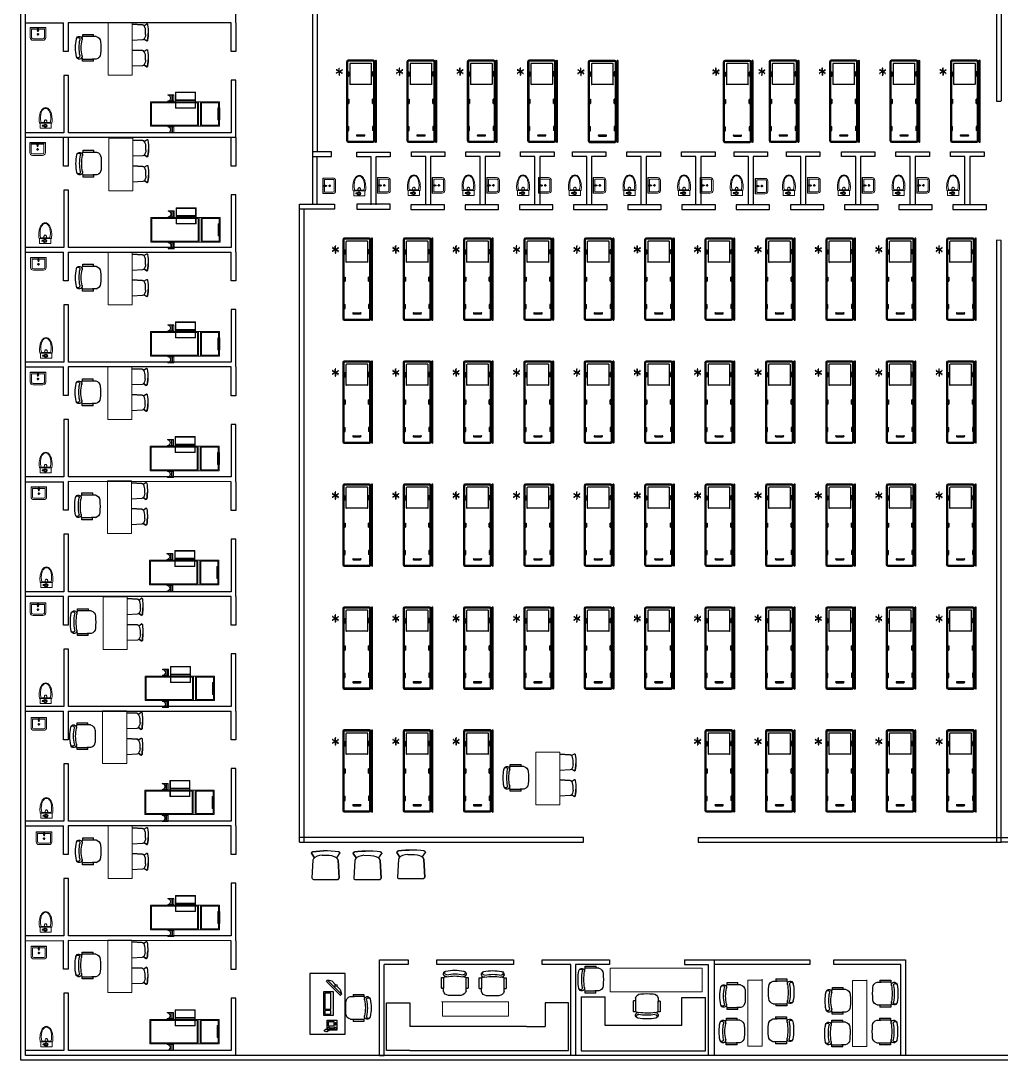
# Model space of a CAD drawing. Header units: inches. Extents: x -5100 to -2550, y -1854 to 322.
# Drawn here: x -5100 to -3870, y -1854 to -549 of the extents above; entities that cross this region are included whole.
import ezdxf

# ---------------------------------------------------------------- set-up
doc = ezdxf.new("R2010")
doc.units = ezdxf.units.IN
doc.header["$MEASUREMENT"] = 0
doc.linetypes.add('DOT2', pattern=[0.125, 0, -0.125])
for name, color, linetype in [('Chair', 7, 'Continuous'), ('commode', 176, 'Continuous'), ('inner wall', 243, 'Continuous'), ('Iso bed', 7, 'Continuous'), ('LOTES', 7, 'Continuous'), ('Mobiliario-Personas', 7, 'Continuous'), ('shelf', 35, 'Continuous'), ('sink', 119, 'Continuous'), ('wall', 244, 'Continuous')]:
    doc.layers.add(name, color=color, linetype=linetype)
doc.layers.add('HATCH', color=8, linetype='Continuous', lineweight=9)
doc.layers.add('table', color=108, linetype='Continuous', lineweight=20)

# ---------------------------------------------------------------- blocks, each defined once
blk = doc.blocks.new('Basin 1')
at = {"color": 0, "lineweight": 0}
for p, q in [((-321, 0), (321, 0)), ((-321, 0), (-321, -413)), ((321, 0), (321, -413)), ((-321, -19), (321, -19)), ((-264, -69), (-15, -69)), ((-264, -69), (-264, -413)), ((-45, -282), (53, -282)), ((-22, -19), (-22, -23)), ((-22, -23), (0, -23)), ((-15, -23), (-15, -81)), ((-15, -132), (-15, -153)), ((22, -23), (0, -23)), ((0, -231), (0, -329)), ((15, -23), (15, -81)), ((15, -69), (264, -69)), ((15, -132), (15, -153)), ((22, -19), (22, -23)), ((264, -69), (264, -413)), ((-206, -470), (206, -470)), ((-206, -527), (206, -527))]:
    blk.add_line(p, q, dxfattribs=at)
for centre, radius in [((0, -282), 31.9), ((0, -107), 29.6), ((0, -282), 21.8), ((0, -107), 19.2)]:
    blk.add_circle(centre, radius, dxfattribs=at)
for centre, radius, start, end in [((-206, -413), 115, 180, 270), ((-206, -413), 57.3, 180, 270), ((0, -154), 14.6, 179.0781, 269.0781), ((0, -154), 14.6, 270.9219, 0.9219), ((206, -413), 115, 270, 0), ((206, -413), 57.3, 270, 0)]:
    blk.add_arc(centre, radius, start, end, dxfattribs=at)
blk = doc.blocks.new('commode')
at = {"lineweight": 18}
for p, q in [((0.354, 0.441), (0.009, 0.441)), ((0.023, 0.58), (0.023, 0.441)), ((0.023, 0.58), (0.338, 0.58)), ((0.309, 0.422), (0.054, 0.422)), ((0.338, 0.58), (0.338, 0.441))]:
    blk.add_line(p, q, dxfattribs=at)
for p, q in [((0.236, 0.522), (0.275, 0.522)), ((0.236, 0.504), (0.275, 0.504))]:
    blk.add_line(p, q)
for radius in [0.046, 0.0305]:
    blk.add_circle((0.19, 0.513), radius)
for centre, radius, start, end in [((0.624, 0.337), 0.624, 170.4184, 180), ((0.624, 0.337), 0.624, 180, 192.5733), ((0.535, 0.293), 0.499, 167.4267, 180), ((0.535, 0.293), 0.499, 180, 192.5733), ((0.36, 0.332), 0.32, 163.5954, 167.4267), ((0.277, 0.417), 0.134, 177.7133, 180), ((0.277, 0.417), 0.134, 180, 192.5399), ((0.23, 0.407), 0.0855, 192.5399, 208.2349), ((0.2, 0.391), 0.052, 208.2349, 232.3543), ((0.182, 0.367), 0.0218, 232.3543, 270), ((0.182, 0.367), 0.0218, 270, 307.6457), ((0.164, 0.391), 0.052, 307.6457, 331.7651), ((0.134, 0.407), 0.0855, 331.7651, 347.4601), ((0.087, 0.417), 0.134, 347.4601, 0), ((0.087, 0.417), 0.134, 360, 2.2867), ((0.003, 0.332), 0.32, 12.5733, 16.4046), ((-0.172, 0.293), 0.499, 0, 12.5733), ((-0.172, 0.293), 0.499, 347.4267, 0), ((-0.261, 0.337), 0.624, 347.4267, 0), ((-0.261, 0.337), 0.624, 0, 9.5816), ((0.405, 0.288), 0.4, 192.5733, 208.3008), ((0.36, 0.254), 0.32, 192.5733, 208.3008), ((0.267, 0.214), 0.243, 208.3008, 232.4306), ((0.25, 0.195), 0.195, 208.3008, 232.4306), ((0.181, 0.102), 0.102, 232.4306, 270), ((0.181, 0.105), 0.082, 232.4306, 270), ((0.181, 0.105), 0.082, 270, 307.5694), ((0.181, 0.102), 0.102, 270, 307.5694), ((0.113, 0.195), 0.195, 307.5694, 331.6992), ((0.096, 0.214), 0.243, 307.5694, 331.6992), ((0.003, 0.254), 0.32, 331.6992, 347.4267), ((-0.042, 0.288), 0.4, 331.6992, 347.4267)]:
    blk.add_arc(centre, radius, start, end, dxfattribs=at)
blk.add_arc((0.268, 0.513), 0.0107, 307.488, 55.394)
blk = doc.blocks.new('P Chair')
for p, q in [((-259, 349), (-259, 141)), ((-218, 349), (-259, 349)), ((-218, 142), (-218, 349)), ((259, 350), (218, 350)), ((218, 350), (218, 142)), ((259, 142), (259, 350)), ((-218, 89), (-218, 163)), ((218, 87), (218, 162))]:
    blk.add_line(p, q)
at = {"linetype": 'Continuous'}
for p, q in [((-218, 141), (-259, 141)), ((259, 142), (218, 142))]:
    blk.add_line(p, q, dxfattribs=at)
for centre, radius, start, end in [((-163, 416), 55.3, 99.8988, 279.7522), ((-166, 436), 35.2, 94.9128, 274.9128), ((0, -348), 836, 78.0899, 101.9101), ((-4, -349), 766, 78.0112, 101.9888), ((163, 416), 55.3, 260.2478, 80.1012), ((159, 437), 36.2, 265.0872, 70.3213), ((18, -535), 913, 91.1567, 100.8714), ((-18, -535), 913, 79.1286, 88.8433), ((-111, 115), 111, 193.2566, 265.9234), ((0, 1666), 1666, 265.9234, 274.0766), ((111, 115), 111, 274.0766, 345.8334)]:
    blk.add_arc(centre, radius, start, end, dxfattribs=at)
for centre, start, end in [((-181, 309), 90.7226, 132.8382), ((180, 309), 47.1618, 87.5717)]:
    blk.add_arc(centre, 54.9, start, end)
blk = doc.blocks.new('bed')
at = {"layer": 'HATCH'}
for p, q in [((0.827, -0.184), (0.977, -0.184)), ((0.827, -0.184), (0.827, -0.194)), ((0.827, -0.194), (0.977, -0.194)), ((0.917, -0.334), (0.917, -0.194)), ((0.947, -0.334), (0.947, -0.194)), ((0.977, -0.344), (0.977, -0.184)), ((1.522, -0.113), (1.022, -0.113)), ((1.022, -0.113), (1.022, -0.356)), ((1.032, -0.123), (1.512, -0.123)), ((1.032, -0.123), (1.032, -0.303)), ((1.512, -0.123), (1.512, -0.303)), ((1.522, -0.354), (1.522, -0.113)), ((0.393, -0.964), (0.393, -0.354)), ((0.393, -0.354), (2.123, -0.354)), ((0.418, -0.939), (0.418, -0.379)), ((0.418, -0.379), (1.573, -0.379)), ((0.827, -0.334), (0.977, -0.334)), ((0.827, -0.334), (0.827, -0.344)), ((0.827, -0.344), (0.977, -0.344)), ((1.022, -0.313), (1.522, -0.313)), ((1.022, -0.513), (1.022, -0.374)), ((1.022, -0.513), (1.522, -0.513)), ((1.032, -0.303), (1.512, -0.303)), ((1.032, -0.323), (1.512, -0.323)), ((1.032, -0.323), (1.032, -0.356)), ((1.032, -0.374), (1.032, -0.487)), ((1.032, -0.503), (1.512, -0.503)), ((1.512, -0.323), (1.512, -0.354)), ((1.512, -0.374), (1.512, -0.487)), ((1.522, -0.513), (1.522, -0.374)), ((1.573, -0.379), (1.573, -0.939)), ((1.598, -0.354), (1.598, -0.963)), ((1.648, -0.354), (1.648, -0.963)), ((2.098, -0.379), (1.673, -0.379)), ((1.673, -0.379), (1.673, -0.939)), ((2.074, -0.51), (2.124, -0.51)), ((2.074, -0.81), (2.074, -0.51)), ((2.098, -0.939), (2.098, -0.379)), ((2.123, -0.354), (2.123, -0.964)), ((2.124, -0.51), (2.124, -0.81)), ((2.123, -0.964), (0.393, -0.964)), ((1.573, -0.939), (0.418, -0.939)), ((0.827, -0.974), (0.977, -0.974)), ((0.827, -0.984), (0.827, -0.974)), ((0.827, -0.984), (0.977, -0.984)), ((0.917, -0.984), (0.917, -1.124)), ((0.947, -0.984), (0.947, -1.124)), ((0.977, -0.974), (0.977, -1.134)), ((1.673, -0.939), (2.098, -0.939)), ((2.124, -0.81), (2.074, -0.81)), ((0.827, -1.124), (0.977, -1.124)), ((0.827, -1.134), (0.827, -1.124)), ((0.827, -1.134), (0.977, -1.134))]:
    blk.add_line(p, q, dxfattribs=at)
for centre in [(0.826, -0.264), (0.826, -1.054)]:
    blk.add_arc(centre, 0.07, 270.1612, 89.8388, dxfattribs=at)
blk = doc.blocks.new('chair')
at = {"layer": 'Chair', "color": 7, "linetype": 'Continuous'}
for p, q in [((12.9, -3.1), (0, -2.4)), ((14, -3.5), (12.9, -3.1)), ((15, -4.5), (14, -3.5)), ((14.6, -4.2), (18.1, -1.9)), ((15.8, -6.2), (15, -4.5)), ((16.4, -8.1), (15.8, -6.2)), ((16.7, -9.9), (16.4, -8.1)), ((16.7, -15.2), (16.7, -9.9)), ((18.3, -1.8), (18.1, -1.9)), ((18.3, -1.8), (18.6, -1.9)), ((18.6, -1.9), (18.9, -2.2)), ((18.9, -2.2), (19, -2.4)), ((19, -2.4), (19.2, -2.7)), ((19.2, -2.7), (19.2, -3)), ((19.2, -3), (19.5, -5.4)), ((19.5, -5.4), (19.8, -8.3)), ((19.8, -8.3), (19.9, -11.1)), ((19.9, -11.1), (19.9, -14.1)), ((12.9, -22.1), (0, -22.8)), ((14, -21.7), (12.9, -22.1)), ((15, -20.7), (14, -21.7)), ((14.6, -21), (18.1, -23.3)), ((15.8, -19), (15, -20.7)), ((16.4, -17.1), (15.8, -19)), ((16.7, -15.2), (16.4, -17.1)), ((18.3, -23.3), (18.1, -23.3)), ((18.3, -23.3), (18.6, -23.2)), ((18.6, -23.2), (18.9, -23)), ((18.9, -23), (19, -22.8)), ((19, -22.8), (19.2, -22.5)), ((19.2, -22.1), (19.5, -19.8)), ((19.2, -22.5), (19.2, -22.1)), ((19.5, -19.8), (19.8, -16.9)), ((19.8, -16.9), (19.9, -14.1)), ((12.9, -35.4), (0, -34.7)), ((14, -35.8), (12.9, -35.4)), ((15, -36.8), (14, -35.8)), ((14.6, -36.5), (18.1, -34.2)), ((15.8, -38.5), (15, -36.8)), ((16.4, -40.4), (15.8, -38.5)), ((18.3, -34.2), (18.1, -34.2)), ((18.3, -34.2), (18.6, -34.3)), ((18.6, -34.3), (18.9, -34.5)), ((18.9, -34.5), (19, -34.7)), ((19, -34.7), (19.2, -35)), ((19.2, -35), (19.2, -35.4)), ((19.2, -35.4), (19.5, -37.7)), ((19.5, -37.7), (19.8, -40.6)), ((15.8, -51.3), (15, -53)), ((16.4, -49.4), (15.8, -51.3)), ((16.7, -42.3), (16.4, -40.4)), ((16.7, -47.6), (16.4, -49.4)), ((16.7, -47.6), (16.7, -42.3)), ((19.2, -54.5), (19.5, -52.1)), ((19.5, -52.1), (19.8, -49.2)), ((19.8, -40.6), (19.9, -43.4)), ((19.8, -49.2), (19.9, -46.4)), ((19.9, -43.4), (19.9, -46.4)), ((12.9, -54.4), (0, -55.1)), ((14, -54), (12.9, -54.4)), ((15, -53), (14, -54)), ((14.6, -53.3), (18.1, -55.6)), ((18.3, -55.7), (18.1, -55.6)), ((18.3, -55.7), (18.6, -55.6)), ((18.6, -55.6), (18.9, -55.3)), ((18.9, -55.3), (19, -55.1)), ((19, -55.1), (19.2, -54.8)), ((19.2, -54.8), (19.2, -54.5))]:
    blk.add_line(p, q, dxfattribs=at)
for points in [[(0, -2.4), (12.9, -3.1), (14, -3.5), (14.6, -4.2), (18.1, -1.9), (18.3, -1.8), (18.6, -1.9), (18.9, -2.2), (19, -2.4), (19.2, -2.7), (19.2, -3), (19.5, -5.4), (19.8, -8.3), (19.9, -11.1), (19.9, -14.1), (19.8, -16.9), (19.5, -19.8), (19.2, -22.1), (19.2, -22.5), (19, -22.8), (18.9, -23), (18.6, -23.2), (18.3, -23.3), (18.1, -23.3), (14.6, -21), (14, -21.7), (12.9, -22.1), (0, -22.8)], [(0, -34.7), (12.9, -35.4), (14, -35.8), (14.6, -36.5), (18.1, -34.2), (18.3, -34.2), (18.6, -34.3), (18.9, -34.5), (19, -34.7), (19.2, -35), (19.2, -35.4), (19.5, -37.7), (19.8, -40.6), (19.9, -43.4), (19.9, -46.4), (19.8, -49.2), (19.5, -52.1), (19.2, -54.5), (19.2, -54.8), (19, -55.1), (18.9, -55.3), (18.6, -55.6), (18.3, -55.7), (18.1, -55.6), (14.6, -53.3), (14, -54), (12.9, -54.4), (0, -55.1)]]:
    blk.add_lwpolyline(points, dxfattribs=at)
blk = doc.blocks.new('General bed')
at = {"color": 0}
for p, q in [((27.9, 0), (0.6, 0)), ((-1.1, -1.7), (-1.1, -87.6)), ((0, -1.7), (0, -87.6)), ((27.9, -1.1), (0.6, -1.1)), ((2.3, -4), (2.3, -25.8)), ((25.7, -3.4), (2.9, -3.4)), ((26.2, -25.8), (26.2, -4)), ((28.5, -87.6), (28.5, -1.7)), ((29.7, -87.6), (29.7, -1.7)), ((30.2, -88.8), (30.2, -0.6)), ((31.4, -88.8), (31.4, -0.6)), ((0, -12.6), (1.4, -12.6)), ((0, -17.2), (1.4, -17.2)), ((1.4, -12.6), (1.4, -17.2)), ((28.5, -12.6), (27.1, -12.6)), ((27.1, -17.2), (27.1, -12.6)), ((28.5, -17.2), (27.1, -17.2)), ((25.7, -26.3), (2.9, -26.3)), ((0, -42.4), (1.4, -42.4)), ((1.4, -42.4), (1.4, -47)), ((28.5, -42.4), (27.1, -42.4)), ((27.1, -47), (27.1, -42.4)), ((0, -47), (1.4, -47)), ((27.1, -47), (28.5, -47)), ((0, -72.2), (1.4, -72.2)), ((0, -76.7), (1.4, -76.7)), ((1.4, -76.7), (1.4, -72.2)), ((27.1, -72.2), (27.1, -76.7)), ((28.5, -72.2), (27.1, -72.2)), ((28.5, -76.7), (27.1, -76.7)), ((0.6, -88.2), (27.9, -88.2)), ((0.6, -89.3), (27.9, -89.3)), ((10.3, -81.3), (18.3, -81.3)), ((10.3, -82.5), (18.3, -82.5))]:
    blk.add_line(p, q, dxfattribs=at)
for p, q in [((-9.7, -12.2), (-12.1, -10.8)), ((-9.3, -12.2), (-12, -10.6)), ((-9.2, -12.1), (-9.2, -8.8)), ((-9, -12.1), (-9, -8.8)), ((-8.9, -12.2), (-6.2, -10.6)), ((-8.5, -12.2), (-6.1, -10.8)), ((-9.4, -12.5), (-12.1, -14)), ((-9.3, -12.6), (-12, -14.2)), ((-10.4, -12.2), (-7.2, -12.2)), ((-10.4, -12.4), (-7.2, -12.4)), ((-9.2, -12.7), (-9.2, -16.1)), ((-9, -12.7), (-9, -16.1)), ((-8.9, -12.7), (-6.2, -14.2)), ((-8.8, -12.5), (-6.1, -14))]:
    blk.add_line(p, q)
at = {"color": 9, "linetype": 'DOT2', "ltscale": 0.01}
for p, q in [((-10, -12.4), (-10, -12.2)), ((-10, -12.4), (-10, -12.2)), ((-7.5, -12.4), (-7.5, -12.2)), ((-7.5, -12.4), (-7.5, -12.2))]:
    blk.add_line(p, q, dxfattribs=at)
for centre, start, end in [((-12.1, -10.6), 349.4712, 310.5288), ((-9.1, -8.7), 289.4712, 250.5288), ((-6, -10.7), 229.4712, 190.5288), ((-12.1, -14.2), 49.4712, 10.5288), ((-9.1, -16.1), 109.4712, 70.5288), ((-6.1, -14.2), 169.4712, 130.5288)]:
    blk.add_arc(centre, 0.335, start, end, dxfattribs=at)
for centre, radius, start, end in [((-9.1, -12.4), 3.52, 149.6268, 150.3732), ((-12, -10.7), 0.0893, 60, 149.6268), ((-12.1, -10.7), 0.0893, 150.3732, 240), ((-9.1, -8.8), 0.0893, 90.3733, 180), ((-9.1, -12.2), 3.52, 89.6267, 90.3733), ((-9.1, -8.8), 0.0893, 0, 89.6267), ((-6.1, -10.7), 0.0893, 30.3732, 120), ((-9.1, -12.4), 3.52, 29.6268, 30.3732), ((-6.1, -10.7), 0.0893, 300, 29.6268), ((-12.1, -14.1), 0.0893, 120, 209.6268), ((-9.1, -12.4), 3.52, 209.6268, 210.3732), ((-12, -14.1), 0.0893, 210.3732, 300), ((-10.4, -12.3), 0.112, 90, 270), ((-9.4, -12.4), 0.0558, 300, 355.2425), ((-9.3, -12.1), 0.0558, 240, 0), ((-9.3, -12.7), 0.0558, 0, 120), ((-9.1, -16.1), 0.0893, 180, 269.6267), ((-9.1, -16.1), 0.0893, 270.3733, 0), ((-9.1, -12.6), 3.52, 269.6267, 270.3733), ((-8.9, -12.1), 0.0558, 180, 300), ((-8.9, -12.7), 0.0558, 60, 180), ((-8.8, -12.4), 0.0558, 175.2425, 240), ((-7.2, -12.3), 0.112, 270, 90), ((-6.1, -14.1), 0.0893, 240, 329.6268), ((-6.1, -14.1), 0.0893, 330.3732, 60), ((-9.1, -12.4), 3.52, 329.6268, 330.3732)]:
    blk.add_arc(centre, radius, start, end)
at = {"color": 0}
for centre, radius, start, end in [((0.6, -1.7), 1.72, 90, 180), ((0.6, -1.7), 0.573, 90, 180), ((2.9, -4), 0.573, 90, 180), ((25.7, -4), 0.573, 0, 90), ((27.9, -1.7), 1.72, 0, 90), ((27.9, -1.7), 0.573, 0, 90), ((30.8, -0.6), 0.573, 0, 180), ((2.9, -25.8), 0.573, 180, 270), ((25.7, -25.8), 0.573, 270, 0), ((0.6, -87.6), 1.72, 180, 270), ((0.6, -87.6), 0.573, 180, 270), ((10.3, -81.9), 0.573, 90, 270), ((18.3, -81.9), 0.573, 270, 90), ((27.9, -87.6), 1.72, 270, 0), ((27.9, -87.6), 0.573, 270, 0), ((30.8, -88.8), 0.573, 180, 0)]:
    blk.add_arc(centre, radius, start, end, dxfattribs=at)
blk = doc.blocks.new('RECTANG')
for p, q in [((1, 1), (0, 1)), ((0, 1), (0, 0)), ((1, 0), (1, 1)), ((0, 0), (1, 0))]:
    blk.add_line(p, q)
blk = doc.blocks.new('KEYBOARD', base_point=(60, 294))
for p, xscale, yscale, zscale in [((60, 294), 19, 8, 19), ((61, 295), 13, 5, 13), ((75, 295), 3, 5, 3)]:
    blk.add_blockref('RECTANG', p, dxfattribs=dict(xscale=xscale, yscale=yscale, zscale=zscale))
blk = doc.blocks.new('PHONE')
for p, q in [((6.336, 4.525), (6.336, 4.398)), ((6.36, 4.398), (6.36, 4.525)), ((6.422, 4.482), (6.422, 4.482)), ((6.422, 4.458), (6.422, 4.458)), ((6.422, 4.434), (6.422, 4.434)), ((6.446, 4.482), (6.446, 4.482)), ((6.446, 4.458), (6.446, 4.458)), ((6.446, 4.434), (6.446, 4.434)), ((6.47, 4.482), (6.47, 4.482)), ((6.47, 4.458), (6.47, 4.458)), ((6.47, 4.434), (6.47, 4.434)), ((6.284, 4.354), (6.269, 4.349)), ((6.284, 4.344), (6.269, 4.339)), ((6.284, 4.334), (6.269, 4.329)), ((6.284, 4.324), (6.269, 4.319)), ((6.289, 4.364), (6.274, 4.359)), ((6.289, 4.313), (6.274, 4.308)), ((6.294, 4.374), (6.279, 4.369)), ((6.294, 4.303), (6.279, 4.298)), ((6.3, 4.385), (6.284, 4.379)), ((6.305, 4.395), (6.289, 4.39)), ((6.306, 4.296), (6.291, 4.291)), ((6.31, 4.405), (6.294, 4.4)), ((6.32, 4.308), (6.305, 4.303)), ((6.325, 4.319), (6.31, 4.313)), ((6.33, 4.329), (6.315, 4.324)), ((6.335, 4.339), (6.32, 4.334)), ((6.339, 4.373), (6.33, 4.344)), ((6.422, 4.41), (6.422, 4.41)), ((6.446, 4.41), (6.446, 4.41)), ((6.47, 4.41), (6.47, 4.41))]:
    blk.add_line(p, q)
for centre, start, end in [((6.348, 4.525), 296.5651, 243.4349), ((6.348, 4.398), 116.5651, 63.4349)]:
    blk.add_arc(centre, 0.0266, start, end)
for p, xscale, yscale, zscale in [((6.312, 4.359), 0.2084141715587442, 0.205843458505834, 0.2084141715587442), ((6.398, 4.39), 0.09524999999999999, 0.111125, 0.09524999999999999), ((6.418, 4.529), 0.05159374999999999, 0.01190625, 0.05159374999999999)]:
    blk.add_blockref('RECTANG', p, dxfattribs=dict(xscale=xscale, yscale=yscale, zscale=zscale))
blk = doc.blocks.new('Waiting room chair')
at = {"layer": 'LOTES', "color": 7, "linetype": 'Continuous'}
for p, q in [((0, 464), (2, 471)), ((0, 464), (1, 458)), ((54, 378), (1, 458)), ((2, 471), (7, 477)), ((7, 477), (13, 480)), ((13, 480), (20, 483)), ((20, 483), (28, 485)), ((28, 485), (83, 492)), ((61, 386), (39, 362)), ((101, 405), (61, 386)), ((83, 492), (150, 498)), ((145, 419), (101, 405)), ((189, 425), (145, 419)), ((150, 498), (215, 500)), ((189, 425), (311, 425)), ((285, 500), (215, 500)), ((350, 498), (285, 500)), ((311, 425), (355, 419)), ((417, 492), (350, 498)), ((355, 419), (399, 405)), ((399, 405), (439, 386)), ((472, 485), (417, 492)), ((439, 386), (461, 362)), ((446, 378), (499, 458)), ((480, 483), (472, 485)), ((487, 480), (480, 483)), ((493, 477), (487, 480)), ((498, 471), (493, 477)), ((500, 464), (498, 471)), ((500, 464), (499, 458)), ((29, 336), (12, 25)), ((39, 362), (29, 336)), ((461, 362), (471, 336)), ((471, 336), (488, 25)), ((12, 25), (14, 15)), ((14, 15), (20, 7)), ((20, 7), (29, 2)), ((29, 2), (40, 0)), ((40, 0), (460, 0)), ((471, 2), (460, 0)), ((480, 7), (471, 2)), ((486, 15), (480, 7)), ((488, 25), (486, 15))]:
    blk.add_line(p, q, dxfattribs=at)
blk.add_lwpolyline([(12, 25), (14, 15), (20, 7), (29, 2), (40, 0), (460, 0), (471, 2), (480, 7), (486, 15), (488, 25), (471, 336), (461, 362), (446, 378), (499, 458), (500, 464), (498, 471), (493, 477), (487, 480), (480, 483), (472, 485), (417, 492), (350, 498), (285, 500), (215, 500), (150, 498), (83, 492), (28, 485), (20, 483), (13, 480), (7, 477), (2, 471), (0, 464), (1, 458), (54, 378), (39, 362), (29, 336)], close=True, dxfattribs=at)

msp = doc.modelspace()

# ---------------------------------------------------------------- linework, layer by layer
msp.add_lwpolyline([(-4693.2, -1744.7), (-4737.2, -1744.7), (-4737.2, -1821), (-4693.2, -1821)], close=True)
at = {"layer": 'inner wall'}
for p, q in [((-4734, 43.4), (-4734, -719.4)), ((-3870, 43.4), (-3870, -649.5)), ((-4728, 37.4), (-4728, -712.6)), ((-3876, 37.4), (-3876, -650)), ((-4830, -551.6), (-4830, -479.6)), ((-5094, -551.6), (-5046.5, -551.6)), ((-5046.5, -587.5), (-5046.5, -551.5)), ((-5040.5, -551.5), (-5040.5, -587.5)), ((-4836, -551.6), (-5040.5, -551.6)), ((-4836, -587.6), (-4836, -551.6)), ((-4830, -551.6), (-4830, -587.6)), ((-5040.5, -587.5), (-5046.5, -587.5)), ((-4830, -587.6), (-4836, -587.6)), ((-5040, -617.6), (-5046, -617.6)), ((-5046, -617.6), (-5046, -689.6)), ((-5040, -689.6), (-5040, -617.6)), ((-4830, -623.6), (-4836, -623.6)), ((-4836, -623.6), (-4836, -689.6)), ((-4830, -695.6), (-4830, -623.6)), ((-3876, -650), (-3870, -650)), ((-5046, -689.6), (-5094, -689.6)), ((-4836, -689.6), (-5040, -689.6)), ((-4830, -695.6), (-5094, -695.6)), ((-5046.5, -731.5), (-5046.5, -695.5)), ((-5040.5, -695.5), (-5040.5, -731.5)), ((-4836, -731.6), (-4836, -695.6)), ((-4830, -695.6), (-4830, -731.6)), ((-4710, -713.4), (-4734, -713.4)), ((-4710, -719.4), (-4710, -713.4)), ((-4678.5, -720), (-4678.5, -714)), ((-4678.5, -714), (-4660.5, -714)), ((-4660.5, -714), (-4654.5, -714)), ((-4654.5, -714), (-4636.5, -714)), ((-4642.5, -714), (-4642.5, -714)), ((-4636.5, -714), (-4636.5, -720)), ((-4610, -719.4), (-4610, -713.4)), ((-4610, -713.4), (-4592, -713.4)), ((-4592, -713.4), (-4586, -713.4)), ((-4586, -713.4), (-4568, -713.4)), ((-4574, -713.4), (-4574, -713.4)), ((-4568, -713.4), (-4568, -719.4)), ((-4541.5, -719.4), (-4541.5, -713.4)), ((-4541.5, -713.4), (-4523.5, -713.4)), ((-4523.5, -713.4), (-4517.5, -713.4)), ((-4517.5, -713.4), (-4499.5, -713.4)), ((-4505.5, -713.4), (-4505.5, -713.4)), ((-4499.5, -713.4), (-4499.5, -719.4)), ((-4473, -719.4), (-4473, -713.4)), ((-4473, -713.4), (-4455, -713.4)), ((-4455, -713.4), (-4449, -713.4)), ((-4449, -713.4), (-4431, -713.4)), ((-4437, -713.4), (-4437, -713.4)), ((-4431, -713.4), (-4431, -719.4)), ((-4408, -719.4), (-4408, -713.4)), ((-4408, -713.4), (-4390, -713.4)), ((-4390, -713.4), (-4384, -713.4)), ((-4384, -713.4), (-4366, -713.4)), ((-4372, -713.4), (-4372, -713.4)), ((-4366, -713.4), (-4366, -719.4)), ((-4339.5, -719.4), (-4339.5, -713.4)), ((-4339.5, -713.4), (-4321.5, -713.4)), ((-4321.5, -713.4), (-4315.5, -713.4)), ((-4315.5, -713.4), (-4297.5, -713.4)), ((-4303.5, -713.4), (-4303.5, -713.4)), ((-4297.5, -713.4), (-4297.5, -719.4)), ((-4271, -719.4), (-4271, -713.4)), ((-4271, -713.4), (-4253, -713.4)), ((-4253, -713.4), (-4247, -713.4)), ((-4247, -713.4), (-4229, -713.4)), ((-4235, -713.4), (-4235, -713.4)), ((-4229, -713.4), (-4229, -719.4)), ((-4205, -719.4), (-4205, -713.4)), ((-4205, -713.4), (-4187, -713.4)), ((-4187, -713.4), (-4181, -713.4)), ((-4181, -713.4), (-4163, -713.4)), ((-4169, -713.4), (-4169, -713.4)), ((-4163, -713.4), (-4163, -719.4)), ((-4139.5, -719.4), (-4139.5, -713.4)), ((-4139.5, -713.4), (-4121.5, -713.4)), ((-4121.5, -713.4), (-4115.5, -713.4)), ((-4115.5, -713.4), (-4097.5, -713.4)), ((-4103.5, -713.4), (-4103.5, -713.4)), ((-4097.5, -713.4), (-4097.5, -719.4)), ((-4070.5, -719.4), (-4070.5, -713.4)), ((-4070.5, -713.4), (-4052.5, -713.4)), ((-4052.5, -713.4), (-4046.5, -713.4)), ((-4046.5, -713.4), (-4028.5, -713.4)), ((-4034.5, -713.4), (-4034.5, -713.4)), ((-4028.5, -713.4), (-4028.5, -719.4)), ((-4002, -719.4), (-4002, -713.4)), ((-4002, -713.4), (-3984, -713.4)), ((-3984, -713.4), (-3978, -713.4)), ((-3978, -713.4), (-3960, -713.4)), ((-3966, -713.4), (-3966, -713.4)), ((-3960, -713.4), (-3960, -719.4)), ((-3933.5, -719.4), (-3933.5, -713.4)), ((-3933.5, -713.4), (-3915.5, -713.4)), ((-3915.5, -713.4), (-3909.5, -713.4)), ((-3909.5, -713.4), (-3891.5, -713.4)), ((-3897.5, -713.4), (-3897.5, -713.4)), ((-3891.5, -713.4), (-3891.5, -719.4)), ((-4734, -719.4), (-4710, -719.4)), ((-4734, -719.4), (-4734, -779.4)), ((-4728, -779.4), (-4728, -719.4)), ((-4660.5, -720), (-4678.5, -720)), ((-4660.5, -780), (-4660.5, -720)), ((-4654.5, -720), (-4654.5, -780)), ((-4636.5, -720), (-4654.5, -720)), ((-4592, -719.4), (-4610, -719.4)), ((-4592, -779.4), (-4592, -719.4)), ((-4586, -719.4), (-4586, -779.4)), ((-4568, -719.4), (-4586, -719.4)), ((-4523.5, -719.4), (-4541.5, -719.4)), ((-4523.5, -779.4), (-4523.5, -719.4)), ((-4517.5, -719.4), (-4517.5, -779.4)), ((-4499.5, -719.4), (-4517.5, -719.4)), ((-4455, -719.4), (-4473, -719.4)), ((-4455, -779.4), (-4455, -719.4)), ((-4449, -719.4), (-4449, -779.4)), ((-4431, -719.4), (-4449, -719.4)), ((-4390, -719.4), (-4408, -719.4)), ((-4390, -779.4), (-4390, -719.4)), ((-4384, -719.4), (-4384, -779.4)), ((-4366, -719.4), (-4384, -719.4)), ((-4321.5, -719.4), (-4339.5, -719.4)), ((-4321.5, -779.4), (-4321.5, -719.4)), ((-4315.5, -719.4), (-4315.5, -779.4)), ((-4297.5, -719.4), (-4315.5, -719.4)), ((-4253, -719.4), (-4271, -719.4)), ((-4253, -779.4), (-4253, -719.4)), ((-4247, -719.4), (-4247, -779.4)), ((-4229, -719.4), (-4247, -719.4)), ((-4187, -719.4), (-4205, -719.4)), ((-4187, -779.4), (-4187, -719.4)), ((-4181, -719.4), (-4181, -779.4)), ((-4163, -719.4), (-4181, -719.4)), ((-4121.5, -719.4), (-4139.5, -719.4)), ((-4121.5, -779.4), (-4121.5, -719.4)), ((-4115.5, -719.4), (-4115.5, -779.4)), ((-4097.5, -719.4), (-4115.5, -719.4)), ((-4052.5, -719.4), (-4070.5, -719.4)), ((-4052.5, -779.4), (-4052.5, -719.4)), ((-4046.5, -719.4), (-4046.5, -779.4)), ((-4028.5, -719.4), (-4046.5, -719.4)), ((-3984, -719.4), (-4002, -719.4)), ((-3984, -779.4), (-3984, -719.4)), ((-3978, -719.4), (-3978, -779.4)), ((-3960, -719.4), (-3978, -719.4)), ((-3915.5, -719.4), (-3933.5, -719.4)), ((-3915.5, -779.4), (-3915.5, -719.4)), ((-3909.5, -719.4), (-3909.5, -779.4)), ((-3891.5, -719.4), (-3909.5, -719.4)), ((-5040.5, -731.5), (-5046.5, -731.5)), ((-4830, -731.6), (-4836, -731.6)), ((-5040, -761.6), (-5046, -761.6)), ((-5046, -761.6), (-5046, -833.6)), ((-5040, -833.6), (-5040, -761.6)), ((-4830, -767.6), (-4836, -767.6)), ((-4836, -767.6), (-4836, -833.6)), ((-4830, -839.6), (-4830, -767.6)), ((-4750.5, -1580), (-4750.5, -779.4)), ((-4750.5, -779.4), (-4706.5, -779.4)), ((-4734, -779.4), (-4728, -779.4)), ((-4706.5, -779.4), (-4706.5, -785.4)), ((-4706.5, -785.4), (-4750.5, -785.4)), ((-4744.5, -1580), (-4744.5, -785.4)), ((-5046, -833.6), (-5094, -833.6)), ((-4836, -833.6), (-5040, -833.6)), ((-3870, -825), (-3876, -824.5)), ((-3876, -824.5), (-3876, -1580)), ((-3870, -1580), (-3870, -825)), ((-5094, -839.6), (-5046.5, -839.6)), ((-5046.5, -875.5), (-5046.5, -839.5)), ((-5040.5, -839.5), (-5040.5, -875.5)), ((-5040.5, -839.6), (-4836, -839.6)), ((-4836, -875.6), (-4836, -839.6)), ((-4830, -839.6), (-4830, -875.6)), ((-5040.5, -875.5), (-5046.5, -875.5)), ((-4830, -875.6), (-4836, -875.6)), ((-5040, -905.6), (-5046, -905.6)), ((-5046, -905.6), (-5046, -977.6)), ((-5040, -977.6), (-5040, -905.6)), ((-4830, -911.6), (-4836, -911.6)), ((-4836, -911.6), (-4836, -977.6)), ((-4830, -983.6), (-4830, -911.6)), ((-5046, -977.6), (-5094, -977.6)), ((-4836, -977.6), (-5040, -977.6)), ((-5094, -983.6), (-5046.5, -983.6)), ((-5046.5, -1019.5), (-5046.5, -983.5)), ((-4836, -983.6), (-5040.5, -983.5)), ((-5040.5, -983.5), (-5040.5, -1019.5)), ((-4836, -1019.6), (-4836, -983.6)), ((-4830, -983.6), (-4830, -1019.6)), ((-5040.5, -1019.5), (-5046.5, -1019.5)), ((-4830, -1019.6), (-4836, -1019.6)), ((-5040, -1049.6), (-5046, -1049.6)), ((-5046, -1049.6), (-5046, -1121.6)), ((-5040, -1121.6), (-5040, -1049.6)), ((-4830, -1055.6), (-4836, -1055.6)), ((-4836, -1055.6), (-4836, -1121.6)), ((-4830, -1127.6), (-4830, -1055.6)), ((-5046, -1121.6), (-5094, -1121.6)), ((-4836, -1121.6), (-5040, -1121.6)), ((-5094, -1127.6), (-5046.5, -1127.6)), ((-5046.5, -1163.5), (-5046.5, -1127.5)), ((-4836, -1127.6), (-5040.5, -1127.5)), ((-5040.5, -1127.5), (-5040.5, -1163.5)), ((-4836, -1163.6), (-4836, -1127.6)), ((-4830, -1127.6), (-4830, -1163.6)), ((-5040.5, -1163.5), (-5046.5, -1163.5)), ((-4830, -1163.6), (-4836, -1163.6)), ((-5040, -1193.6), (-5046, -1193.6)), ((-5046, -1193.6), (-5046, -1265.6)), ((-5040, -1265.6), (-5040, -1193.6)), ((-4830, -1199.6), (-4836, -1199.6)), ((-4836, -1199.6), (-4836, -1265.6)), ((-4830, -1271.6), (-4830, -1199.6)), ((-5046, -1265.6), (-5094, -1265.6)), ((-5046.5, -1271.5), (-5094, -1271.6)), ((-5046.5, -1307.5), (-5046.5, -1271.5)), ((-4836, -1271.6), (-5040.5, -1271.5)), ((-5040.5, -1271.5), (-5040.5, -1307.5)), ((-4836, -1265.6), (-5040, -1265.6)), ((-4836, -1307.6), (-4836, -1271.6)), ((-4830, -1271.6), (-4830, -1307.6)), ((-5040.5, -1307.5), (-5046.5, -1307.5)), ((-4830, -1307.6), (-4836, -1307.6)), ((-5040, -1337.6), (-5046, -1337.6)), ((-5046, -1337.6), (-5046, -1409.6)), ((-5040, -1409.6), (-5040, -1337.6)), ((-4830, -1343.6), (-4836, -1343.6)), ((-4836, -1343.6), (-4836, -1409.6)), ((-4830, -1415.6), (-4830, -1343.6)), ((-5046, -1409.6), (-5094, -1409.6)), ((-5094, -1415.6), (-5046.5, -1415.5)), ((-5046.5, -1451.5), (-5046.5, -1415.5)), ((-5040.5, -1415.5), (-5040.5, -1451.5)), ((-5040.5, -1415.6), (-4836, -1415.6)), ((-4836, -1409.6), (-5040, -1409.6)), ((-4836, -1451.6), (-4836, -1415.6)), ((-4830, -1415.6), (-4830, -1451.6)), ((-5040.5, -1451.5), (-5046.5, -1451.5)), ((-4830, -1451.6), (-4836, -1451.6)), ((-5040, -1481.6), (-5046, -1481.6)), ((-5046, -1481.6), (-5046, -1553.6)), ((-5040, -1553.6), (-5040, -1481.6)), ((-4830, -1487.6), (-4836, -1487.6)), ((-4836, -1487.6), (-4836, -1553.6)), ((-4830, -1559.6), (-4830, -1487.6)), ((-5046, -1553.6), (-5094, -1553.6)), ((-5094, -1559.6), (-5046.5, -1559.6)), ((-5046.5, -1595.5), (-5046.5, -1559.5)), ((-5040.5, -1559.5), (-5040.5, -1595.5)), ((-4836, -1559.6), (-5040.5, -1559.6)), ((-4836, -1553.6), (-5040, -1553.6)), ((-4836, -1595.6), (-4836, -1559.6)), ((-4830, -1559.6), (-4830, -1595.6)), ((-4394, -1574), (-4750.5, -1574)), ((-4394, -1580), (-4394, -1574)), ((-4250, -1574), (-4250, -1580)), ((-4250, -1574), (-3870, -1574)), ((-3870, -1574), (-3489.9, -1574)), ((-4750.5, -1580), (-4744.5, -1580)), ((-4744.5, -1580), (-4394, -1580)), ((-4250, -1580), (-3870, -1580)), ((-3489.9, -1580), (-3870, -1580)), ((-5040.5, -1595.5), (-5046.5, -1595.5)), ((-4830, -1595.6), (-4836, -1595.6)), ((-5040, -1625.6), (-5046, -1625.6)), ((-5046, -1625.6), (-5046, -1697.6)), ((-5040, -1697.6), (-5040, -1625.6)), ((-4830, -1631.6), (-4836, -1631.6)), ((-4836, -1631.6), (-4836, -1697.6)), ((-4830, -1703.6), (-4830, -1631.6)), ((-5046, -1697.6), (-5094, -1697.6)), ((-5094, -1703.6), (-5046.5, -1703.5)), ((-5046.5, -1739.5), (-5046.5, -1703.5)), ((-4836, -1703.6), (-5040.5, -1703.5)), ((-5040.5, -1703.5), (-5040.5, -1739.5)), ((-4836, -1697.6), (-5040, -1697.6)), ((-4836, -1739.6), (-4836, -1703.6)), ((-4830, -1703.6), (-4830, -1739.6)), ((-4650, -1847.6), (-4650, -1727.6)), ((-4650, -1727.6), (-4614, -1727.6)), ((-4644, -1847.6), (-4644, -1733.6)), ((-4614, -1733.6), (-4644, -1733.6)), ((-4614, -1727.6), (-4614, -1733.6)), ((-4578, -1733.6), (-4578, -1727.6)), ((-4578, -1727.6), (-4482, -1727.6)), ((-4482, -1733.6), (-4578, -1733.6)), ((-4482, -1727.6), (-4482, -1733.6)), ((-4446, -1733.6), (-4446, -1727.6)), ((-4446, -1727.6), (-4361.5, -1727.6)), ((-4410, -1733.6), (-4446, -1733.6)), ((-4410, -1847.6), (-4410, -1733.6)), ((-4371, -1733.6), (-4404, -1733.6)), ((-4404, -1733.6), (-4404, -1847.6)), ((-4361.5, -1733.6), (-4382, -1733.6)), ((-4361.5, -1727.6), (-4361.5, -1733.6)), ((-4267.5, -1727.6), (-4267.5, -1733.6)), ((-4267.5, -1727.6), (-4230, -1727.6)), ((-4267.5, -1733.6), (-4237.5, -1733.6)), ((-4237.5, -1733.6), (-4237.5, -1847.6)), ((-4230, -1727.6), (-4230, -1847.6)), ((-4230, -1727.6), (-4110, -1727.6)), ((-4110, -1733.6), (-4230, -1733.6)), ((-4110, -1727.6), (-4110, -1733.6)), ((-4080, -1727.6), (-3990, -1727.6)), ((-4080, -1733.6), (-4080, -1727.6)), ((-3996, -1733.6), (-4080, -1733.6)), ((-3996, -1847.6), (-3996, -1733.6)), ((-3990, -1727.6), (-3990, -1847.6)), ((-5040.5, -1739.5), (-5046.5, -1739.5)), ((-4830, -1739.6), (-4836, -1739.6)), ((-5040, -1769.6), (-5046, -1769.6)), ((-5046, -1769.6), (-5046, -1841.6)), ((-5040, -1841.6), (-5040, -1769.6)), ((-4830, -1775.6), (-4836, -1775.6)), ((-4836, -1775.6), (-4836, -1841.6)), ((-4830, -1847.6), (-4830, -1775.6)), ((-5046, -1841.6), (-5094, -1841.6)), ((-4830, -1847.6), (-5094, -1847.6)), ((-4836, -1841.6), (-5040, -1841.6)), ((-4650, -1847.6), (-4644, -1847.6)), ((-3990, -1847.6), (-3996, -1847.6))]:
    msp.add_line(p, q, dxfattribs=at)
for points in [[(-4678.5, -785.4), (-4636.5, -785.4), (-4636.5, -779.4), (-4678.5, -779.4)], [(-4610.5, -786), (-4568.5, -786), (-4568.5, -780), (-4610.5, -780)], [(-4542.5, -786), (-4500.5, -786), (-4500.5, -780), (-4542.5, -780)], [(-4474.5, -786), (-4432.5, -786), (-4432.5, -780), (-4474.5, -780)], [(-4406.5, -786), (-4364.5, -786), (-4364.5, -780), (-4406.5, -780)], [(-4338.5, -786), (-4296.5, -786), (-4296.5, -780), (-4338.5, -780)], [(-4270.5, -786), (-4228.5, -786), (-4228.5, -780), (-4270.5, -780)], [(-4202.5, -786), (-4160.5, -786), (-4160.5, -780), (-4202.5, -780)], [(-4134.5, -786), (-4092.5, -786), (-4092.5, -780), (-4134.5, -780)], [(-4066.5, -786), (-4024.5, -786), (-4024.5, -780), (-4066.5, -780)], [(-3998.5, -786), (-3956.5, -786), (-3956.5, -780), (-3998.5, -780)], [(-3930.5, -786), (-3888.5, -786), (-3888.5, -780), (-3930.5, -780)]]:
    msp.add_lwpolyline(points, close=True, dxfattribs=at)
at = {"layer": 'Mobiliario-Personas'}
for p, q in [((-4716.6, -1754.8), (-4715, -1753.2)), ((-4699, -1772.4), (-4716.6, -1754.8)), ((-4715, -1753.3), (-4697.6, -1770.8)), ((-4709.5, -1754.6), (-4715, -1753.3)), ((-4709.5, -1754.6), (-4705.3, -1758.9)), ((-4703.4, -1760.8), (-4699.2, -1765)), ((-4699.2, -1765), (-4697.6, -1770.8)), ((-4697.6, -1770.8), (-4699.1, -1772.4))]:
    msp.add_line(p, q, dxfattribs=at)
msp.add_circle((-4704.4, -1759.8), 1.37, dxfattribs=at)
at = {"layer": 'shelf'}
for p, q in [((-4397, -1774), (-4397, -1842)), ((-4397, -1774), (-4367, -1774)), ((-4367, -1810), (-4367, -1774)), ((-4641, -1841.5), (-4641, -1781.5)), ((-4641, -1781.5), (-4612, -1781.5)), ((-4612, -1781.5), (-4612, -1811.5)), ((-4413, -1781.5), (-4442, -1781.5)), ((-4442, -1781.5), (-4442, -1811.5)), ((-4413, -1841.5), (-4413, -1781.5)), ((-4271, -1775.5), (-4271, -1810)), ((-4241, -1775.5), (-4271, -1775.5)), ((-4241, -1842), (-4241, -1775)), ((-4465.5, -1811.5), (-4612, -1811.5)), ((-4465.5, -1811.5), (-4442, -1811.5)), ((-4271, -1810), (-4367, -1810)), ((-4612, -1841.5), (-4641, -1841.5)), ((-4612, -1841.5), (-4465.5, -1841.5)), ((-4465.5, -1841.5), (-4413, -1841.5)), ((-4397, -1842), (-4241, -1842))]:
    msp.add_line(p, q, dxfattribs=at)
at = {"layer": 'table'}
for points in [[(-4990.3, -617.2), (-4990.3, -551.1), (-4960.1, -551.1), (-4960.1, -617.2)], [(-4989.7, -762.5), (-4989.7, -696.4), (-4959.6, -696.4), (-4959.6, -762.5)], [(-4990.3, -905.7), (-4990.3, -839.6), (-4960.1, -839.6), (-4960.1, -905.7)], [(-4990.7, -1049.5), (-4990.7, -983.4), (-4960.6, -983.4), (-4960.6, -1049.5)], [(-4991.3, -1192.7), (-4991.3, -1126.6), (-4961.1, -1126.6), (-4961.1, -1192.7)], [(-4996.7, -1338), (-4996.7, -1271.9), (-4966.6, -1271.9), (-4966.6, -1338)], [(-4997.3, -1481.2), (-4997.3, -1415.1), (-4967.1, -1415.1), (-4967.1, -1481.2)], [(-4453.8, -1533.3), (-4453.8, -1467.2), (-4423.6, -1467.2), (-4423.6, -1533.3)], [(-4990.3, -1625.7), (-4990.3, -1559.6), (-4960.1, -1559.6), (-4960.1, -1625.7)], [(-4990.8, -1768.8), (-4990.8, -1702.8), (-4960.7, -1702.8), (-4960.7, -1768.8)]]:
    msp.add_lwpolyline(points, close=True, dxfattribs=at)
for points in [[(-4360, -1738), (-4245, -1738), (-4245, -1768), (-4360.5, -1768), (-4360.5, -1738)], [(-4169.7, -1752), (-4169.7, -1836), (-4187.7, -1836), (-4187.7, -1753), (-4169.7, -1753)], [(-4038.5, -1752.6), (-4038.5, -1836.6), (-4056.5, -1836.6), (-4056.5, -1753.6), (-4038.5, -1753.6)], [(-4572, -1780.4), (-4488, -1780.4), (-4488, -1798.4), (-4571, -1798.4), (-4571, -1780.4)]]:
    msp.add_lwpolyline(points, dxfattribs=at)
at = {"layer": 'wall'}
for points in [[(-5100, 318.4), (-2688, 318.4), (-2688, -1853.6), (-5100, -1853.6)], [(-5094, 312.4), (-2694, 312.4), (-2694, -1847.6), (-5094, -1847.6)]]:
    msp.add_lwpolyline(points, close=True, dxfattribs=at)

# ---------------------------------------------------------------- block references
at = {"xscale": -0.06510866607683914, "yscale": 0.06510866607683914, "zscale": 0.06510866607683914}
for p, rotation in [((-4999.6, -583), 90), ((-4999, -728.4), 90), ((-4999.6, -871.5), 90), ((-5000, -1015.4), 90), ((-5000.6, -1158.5), 90), ((-5006, -1303.9), 90), ((-5006.6, -1447), 90), ((-4463.1, -1499.2), 90), ((-4999.6, -1591.5), 90), ((-5000.1, -1734.7), 90), ((-4692.3, -1788), 270)]:
    msp.add_blockref('P Chair', p, dxfattribs=dict(at, rotation=rotation))
at = {"xscale": 50.25558809098903, "yscale": 50.25558809098903, "zscale": 50.25558809098903}
for p in [(-4957.2, -632.9), (-4956.6, -778.3), (-4957.2, -921.4), (-4957.6, -1065.3), (-4958.2, -1208.4), (-4963.6, -1353.8), (-4964.2, -1496.9), (-4957.2, -1641.4), (-4957.7, -1784.6)]:
    msp.add_blockref('bed', p, dxfattribs=at)
at = {"layer": 'Chair'}
for p in [(-4960.1, -551.1), (-4959.6, -696.4), (-4960.1, -839.6), (-4960.6, -983.4), (-4961.1, -1126.6), (-4966.6, -1271.9), (-4967.1, -1415.1), (-4423.6, -1467.2), (-4960.1, -1559.6), (-4960.7, -1702.8)]:
    msp.add_blockref('chair', p, dxfattribs=at)
at = {"layer": 'Chair', "xscale": -0.06510866607683914, "yscale": 0.06510866607683914, "zscale": 0.06510866607683914}
for p in [(-4555.5, -1772.5), (-4507.9, -1773)]:
    msp.add_blockref('P Chair', p, dxfattribs=at)
for p, rotation in [((-4369.1, -1752.5), 90), ((-4191.1, -1773.1), 89.97292614564304), ((-4161.8, -1768.5), 270), ((-4031.3, -1770), 269.999999999999), ((-4314.5, -1770.1), 179.972926145643), ((-4059.1, -1779.1), 89.97292614564199), ((-4162.2, -1816.1), 270), ((-4192.1, -1817.6), 89.97292614564304), ((-4059.6, -1820.1), 89.97292614564199), ((-4031.7, -1817.6), 269.999999999999)]:
    msp.add_blockref('P Chair', p, dxfattribs=dict(at, rotation=rotation))
at = {"layer": 'commode', "color": 7, "xscale": 44.72211391417028, "yscale": 44.72211391417028, "zscale": 44.72211391417028, "rotation": 179.9999999998269}
for p in [(-5060.7, -658), (-4667.2, -743), (-4598.7, -742.5), (-4530.2, -742.5), (-4461.7, -742.5), (-4396.7, -742.5), (-4328.2, -742.5), (-4259.7, -742.5), (-4193.7, -742.5), (-4128.2, -742.5), (-4059.2, -742.5), (-3990.7, -742.5), (-3922.2, -742.5), (-5061.2, -802.5), (-5060.2, -946.6), (-5060.7, -1090.5), (-5059.7, -1234.5), (-5060.7, -1380), (-5059.7, -1524), (-5060.7, -1667), (-5059.7, -1811)]:
    msp.add_blockref('commode', p, dxfattribs=at)
at = {"layer": 'Iso bed', "xscale": 1.151715354917699, "yscale": 1.151715354917699, "zscale": 1.151715354917699}
for p in [(-4690, -598.6), (-4614.3, -598.6), (-4538.5, -598.6), (-4462.8, -598.6), (-4386.8, -598.8), (-4217.4, -598.9), (-4159.8, -598.6), (-4084, -598.6), (-4008.3, -598.6), (-3932.5, -598.6), (-4694.8, -821.9), (-4619.1, -821.9), (-4543.4, -821.9), (-4467.6, -821.9), (-4391.9, -821.9), (-4316.1, -821.9), (-4240.4, -821.9), (-4164.6, -821.9), (-4088.9, -821.9), (-4013.1, -821.9), (-3937.4, -821.9), (-4694.8, -976.2), (-4619.1, -976.2), (-4543.4, -976.2), (-4467.6, -976.2), (-4391.9, -976.2), (-4316.1, -976.2), (-4240.4, -976.2), (-4164.6, -976.2), (-4088.9, -976.2), (-4013.1, -976.2), (-3937.4, -976.2), (-4694.8, -1130.6), (-4619.1, -1130.6), (-4543.4, -1130.6), (-4467.6, -1130.6), (-4391.9, -1130.6), (-4316.1, -1130.6), (-4240.4, -1130.6), (-4164.6, -1130.6), (-4088.9, -1130.6), (-4013.1, -1130.6), (-3937.4, -1130.6), (-4694.8, -1284.9), (-4619.1, -1284.9), (-4543.4, -1284.9), (-4467.6, -1284.9), (-4391.9, -1284.9), (-4316.1, -1284.9), (-4240.4, -1284.9), (-4164.6, -1284.9), (-4088.9, -1284.9), (-4013.1, -1284.9), (-3937.4, -1284.9), (-4694.8, -1439.2), (-4619.1, -1439.2), (-4543.4, -1439.2), (-4240.4, -1439.2), (-4164.6, -1439.2), (-4088.9, -1439.2), (-4013.1, -1439.2), (-3937.4, -1439.2)]:
    msp.add_blockref('General bed', p, dxfattribs=at)
at = {"layer": 'LOTES', "xscale": 0.07159857484528113, "yscale": 0.07159857484528113, "zscale": 0.07159857484528113, "rotation": 359.8869935045963}
for p in [(-4735.6, -1626.7), (-4683, -1626.9), (-4628.2, -1625.7)]:
    msp.add_blockref('Waiting room chair', p, dxfattribs=at)
at = {"layer": 'Mobiliario-Personas', "extrusion": (0, 0, -1), "xscale": -1.547253725197216, "yscale": 1.547253725197216, "zscale": -1.547253725197216, "rotation": 90}
msp.add_blockref('KEYBOARD', (4720.1, -1767.9), dxfattribs=at)
at = {"layer": 'Mobiliario-Personas', "xscale": -58.92124351906892, "yscale": 58.92124351906892, "zscale": 58.92124351906892, "rotation": 270}
msp.add_blockref('PHONE', (-4972.6, -2187.7), dxfattribs=at)
at = {"layer": 'sink', "xscale": 0.03034245809169292, "yscale": 0.03034245809169292, "zscale": 0.03034245809169292}
for p in [(-5078.4, -557.5), (-5078.9, -702), (-5077.9, -846.1), (-5078.4, -990), (-5077.4, -1134), (-5078.4, -1279.5), (-5077.4, -1423.5), (-5070.8, -1567), (-5077.4, -1710.5)]:
    msp.add_blockref('Basin 1', p, dxfattribs=at)
at = {"layer": 'sink', "xscale": 0.03034245809169292, "yscale": 0.03034245809169292, "zscale": 0.03034245809169292, "rotation": 89.99999999998752}
for p in [(-4721, -756.3), (-4652.5, -755.7), (-4584, -755.7), (-4515.5, -755.7), (-4450.5, -755.7), (-4382, -755.7), (-4313.5, -755.7), (-4247.5, -755.7), (-4178.8, -756.6), (-4113, -755.7), (-4044.5, -755.7), (-3976, -755.7)]:
    msp.add_blockref('Basin 1', p, dxfattribs=at)

doc.saveas('drawing.dxf')
